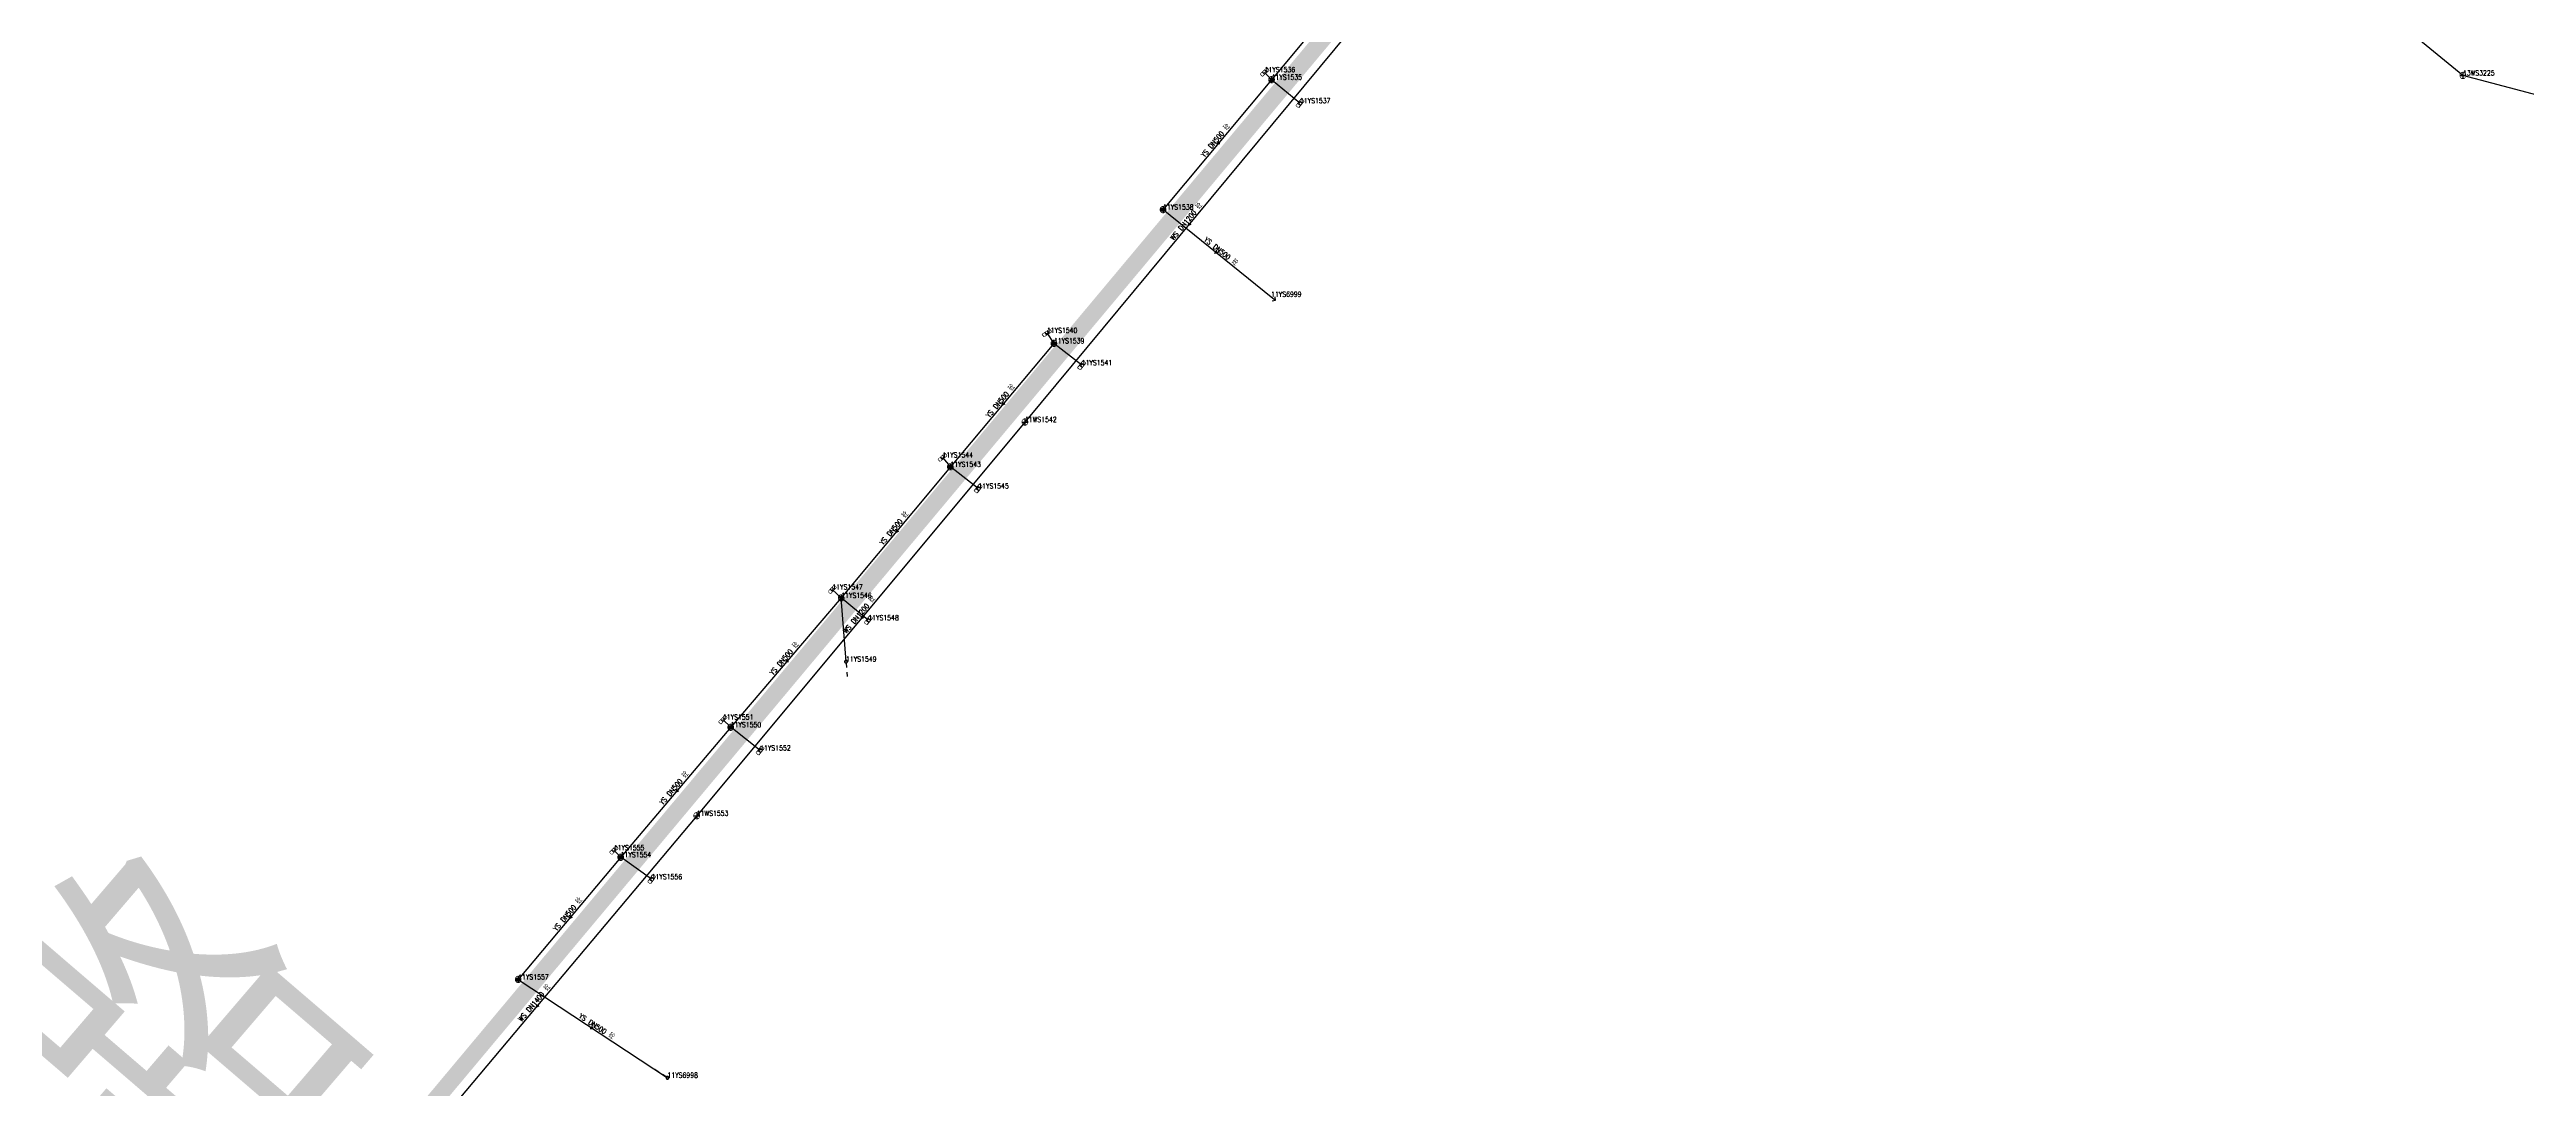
# Model space of a CAD drawing. Extents: x 78813 to 99477, y 2421021 to 2448125.
# Drawn here: x 82647.4 to 83087, y 2435447.8 to 2435632.1 of the extents above; entities that cross this region are included whole.
import ezdxf
from ezdxf.enums import TextEntityAlignment as Align

# ---------------------------------------------------------------- set-up
doc = ezdxf.new("R2010")
doc.units = 0
doc.set_wipeout_variables(frame=1)
doc.layers.get('0').update_dxf_attribs({"linetype": 'CONTINUOUS'})
for name, color, linetype in [('DX_WS', 16, 'CONTINUOUS'), ('DX_YS', 42, 'CONTINUOUS'), ('道路', 5, 'CONTINUOUS')]:
    doc.layers.add(name, color=color, linetype=linetype)
doc.layers.add('WSLINE', color=7, linetype='CONTINUOUS', true_color=0x7f0000)
doc.layers.add('YSLINE', color=7, linetype='CONTINUOUS', true_color=0xcc9900)
doc.layers.add('道路名称', color=7, linetype='CONTINUOUS', lineweight=0)
doc.styles.add('CcNameZT', font='txt.SHX', dxfattribs={"width": 0.8, "bigfont": 'HZTXT.SHX'})
doc.styles.get("Standard").update_dxf_attribs({"font": 'txt.shx', "bigfont": 'hztxt.shx'})
doc.styles.add('宋体0.7', font='', dxfattribs={"width": 0.7})
doc.styles.get('宋体0.7').set_extended_font_data('SimSun')

# ---------------------------------------------------------------- blocks, each defined once
blk = doc.blocks.new('GC546')
at = {"color": 0}
for p in [(0.866, 0.5), (0.866, -0.5)]:
    blk.add_line(p, (0, 0), dxfattribs=at)
blk = doc.blocks.new('PS污水井')
blk.add_lwpolyline([(1, 0), (1, 0.07), (0.99, 0.14), (0.98, 0.21), (0.96, 0.28), (0.94, 0.34), (0.91, 0.41), (0.88, 0.47), (0.85, 0.53), (0.81, 0.59), (0.77, 0.64), (0.72, 0.69), (0.67, 0.74), (0.62, 0.79), (0.56, 0.83), (0.5, 0.87), (0.44, 0.9), (0.37, 0.93), (0.31, 0.95), (0.24, 0.97), (0.17, 0.98), (0.1, 0.99), (0.03, 1), (-0.03, 1), (-0.1, 0.99), (-0.17, 0.98), (-0.24, 0.97), (-0.31, 0.95), (-0.37, 0.93), (-0.44, 0.9), (-0.5, 0.87), (-0.56, 0.83), (-0.62, 0.79), (-0.67, 0.74), (-0.72, 0.69), (-0.77, 0.64), (-0.81, 0.59), (-0.85, 0.53), (-0.88, 0.47), (-0.91, 0.41), (-0.94, 0.34), (-0.96, 0.28), (-0.98, 0.21), (-0.99, 0.14), (-1, 0.07), (-1, 0), (-1, -0.07), (-0.99, -0.14), (-0.98, -0.21), (-0.96, -0.28), (-0.94, -0.34), (-0.91, -0.41), (-0.88, -0.47), (-0.85, -0.53), (-0.81, -0.59), (-0.77, -0.64), (-0.72, -0.69), (-0.67, -0.74), (-0.62, -0.79), (-0.56, -0.83), (-0.5, -0.87), (-0.44, -0.9), (-0.37, -0.93), (-0.31, -0.95), (-0.24, -0.97), (-0.17, -0.98), (-0.1, -0.99), (-0.03, -1), (0.03, -1), (0.1, -0.99), (0.17, -0.98), (0.24, -0.97), (0.31, -0.95), (0.37, -0.93), (0.44, -0.9), (0.5, -0.87), (0.56, -0.83), (0.62, -0.79), (0.67, -0.74), (0.72, -0.69), (0.77, -0.64), (0.81, -0.59), (0.85, -0.53), (0.88, -0.47), (0.91, -0.41), (0.94, -0.34), (0.96, -0.28), (0.98, -0.21), (0.99, -0.14), (1, 0)], close=True)
blk.add_wipeout([(1, 0), (1, 0.07), (0.99, 0.14), (0.98, 0.21), (0.96, 0.28), (0.94, 0.34), (0.91, 0.41), (0.88, 0.47), (0.85, 0.53), (0.81, 0.59), (0.77, 0.64), (0.72, 0.69), (0.67, 0.74), (0.62, 0.79), (0.56, 0.83), (0.5, 0.87), (0.44, 0.9), (0.37, 0.93), (0.31, 0.95), (0.24, 0.97), (0.17, 0.98), (0.1, 0.99), (0.03, 1), (-0.03, 1), (-0.1, 0.99), (-0.17, 0.98), (-0.24, 0.97), (-0.31, 0.95), (-0.37, 0.93), (-0.44, 0.9), (-0.5, 0.87), (-0.56, 0.83), (-0.62, 0.79), (-0.67, 0.74), (-0.72, 0.69), (-0.77, 0.64), (-0.81, 0.59), (-0.85, 0.53), (-0.88, 0.47), (-0.91, 0.41), (-0.94, 0.34), (-0.96, 0.28), (-0.98, 0.21), (-0.99, 0.14), (-1, 0.07), (-1, 0), (-1, -0.07), (-0.99, -0.14), (-0.98, -0.21), (-0.96, -0.28), (-0.94, -0.34), (-0.91, -0.41), (-0.88, -0.47), (-0.85, -0.53), (-0.81, -0.59), (-0.77, -0.64), (-0.72, -0.69), (-0.67, -0.74), (-0.62, -0.79), (-0.56, -0.83), (-0.5, -0.87), (-0.44, -0.9), (-0.37, -0.93), (-0.31, -0.95), (-0.24, -0.97), (-0.17, -0.98), (-0.1, -0.99), (-0.03, -1), (0.03, -1), (0.1, -0.99), (0.17, -0.98), (0.24, -0.97), (0.31, -0.95), (0.37, -0.93), (0.44, -0.9), (0.5, -0.87), (0.56, -0.83), (0.62, -0.79), (0.67, -0.74), (0.72, -0.69), (0.77, -0.64), (0.81, -0.59), (0.85, -0.53), (0.88, -0.47), (0.91, -0.41), (0.94, -0.34), (0.96, -0.28), (0.98, -0.21), (0.99, -0.14)])
for p, q in [((-1, 0), (0, 0)), ((0, 1), (0, 0)), ((0, 0), (0, -1)), ((0, 0), (1, 0))]:
    blk.add_line(p, q)
blk = doc.blocks.new('PS雨水井')
blk.add_lwpolyline([(1, 0), (1, 0.07), (0.99, 0.14), (0.98, 0.21), (0.96, 0.28), (0.94, 0.34), (0.91, 0.41), (0.88, 0.47), (0.85, 0.53), (0.81, 0.59), (0.77, 0.64), (0.72, 0.69), (0.67, 0.74), (0.62, 0.79), (0.56, 0.83), (0.5, 0.87), (0.44, 0.9), (0.37, 0.93), (0.31, 0.95), (0.24, 0.97), (0.17, 0.98), (0.1, 0.99), (0.03, 1), (-0.03, 1), (-0.1, 0.99), (-0.17, 0.98), (-0.24, 0.97), (-0.31, 0.95), (-0.37, 0.93), (-0.44, 0.9), (-0.5, 0.87), (-0.56, 0.83), (-0.62, 0.79), (-0.67, 0.74), (-0.72, 0.69), (-0.77, 0.64), (-0.81, 0.59), (-0.85, 0.53), (-0.88, 0.47), (-0.91, 0.41), (-0.94, 0.34), (-0.96, 0.28), (-0.98, 0.21), (-0.99, 0.14), (-1, 0.07), (-1, 0), (-1, -0.07), (-0.99, -0.14), (-0.98, -0.21), (-0.96, -0.28), (-0.94, -0.34), (-0.91, -0.41), (-0.88, -0.47), (-0.85, -0.53), (-0.81, -0.59), (-0.77, -0.64), (-0.72, -0.69), (-0.67, -0.74), (-0.62, -0.79), (-0.56, -0.83), (-0.5, -0.87), (-0.44, -0.9), (-0.37, -0.93), (-0.31, -0.95), (-0.24, -0.97), (-0.17, -0.98), (-0.1, -0.99), (-0.03, -1), (0.03, -1), (0.1, -0.99), (0.17, -0.98), (0.24, -0.97), (0.31, -0.95), (0.37, -0.93), (0.44, -0.9), (0.5, -0.87), (0.56, -0.83), (0.62, -0.79), (0.67, -0.74), (0.72, -0.69), (0.77, -0.64), (0.81, -0.59), (0.85, -0.53), (0.88, -0.47), (0.91, -0.41), (0.94, -0.34), (0.96, -0.28), (0.98, -0.21), (0.99, -0.14), (1, 0)], close=True)
blk.add_wipeout([(1, 0), (1, 0.07), (0.99, 0.14), (0.98, 0.21), (0.96, 0.28), (0.94, 0.34), (0.91, 0.41), (0.88, 0.47), (0.85, 0.53), (0.81, 0.59), (0.77, 0.64), (0.72, 0.69), (0.67, 0.74), (0.62, 0.79), (0.56, 0.83), (0.5, 0.87), (0.44, 0.9), (0.37, 0.93), (0.31, 0.95), (0.24, 0.97), (0.17, 0.98), (0.1, 0.99), (0.03, 1), (-0.03, 1), (-0.1, 0.99), (-0.17, 0.98), (-0.24, 0.97), (-0.31, 0.95), (-0.37, 0.93), (-0.44, 0.9), (-0.5, 0.87), (-0.56, 0.83), (-0.62, 0.79), (-0.67, 0.74), (-0.72, 0.69), (-0.77, 0.64), (-0.81, 0.59), (-0.85, 0.53), (-0.88, 0.47), (-0.91, 0.41), (-0.94, 0.34), (-0.96, 0.28), (-0.98, 0.21), (-0.99, 0.14), (-1, 0.07), (-1, 0), (-1, -0.07), (-0.99, -0.14), (-0.98, -0.21), (-0.96, -0.28), (-0.94, -0.34), (-0.91, -0.41), (-0.88, -0.47), (-0.85, -0.53), (-0.81, -0.59), (-0.77, -0.64), (-0.72, -0.69), (-0.67, -0.74), (-0.62, -0.79), (-0.56, -0.83), (-0.5, -0.87), (-0.44, -0.9), (-0.37, -0.93), (-0.31, -0.95), (-0.24, -0.97), (-0.17, -0.98), (-0.1, -0.99), (-0.03, -1), (0.03, -1), (0.1, -0.99), (0.17, -0.98), (0.24, -0.97), (0.31, -0.95), (0.37, -0.93), (0.44, -0.9), (0.5, -0.87), (0.56, -0.83), (0.62, -0.79), (0.67, -0.74), (0.72, -0.69), (0.77, -0.64), (0.81, -0.59), (0.85, -0.53), (0.88, -0.47), (0.91, -0.41), (0.94, -0.34), (0.96, -0.28), (0.98, -0.21), (0.99, -0.14)])
for p, q in [((-1, 0), (0, 0)), ((-0.88, 0.48), (0, 0.47)), ((0, 1), (0, 0)), ((0, 0.47), (0.88, 0.47)), ((0, 0), (0, -1)), ((0, 0), (1, 0)), ((-0.88, -0.48), (0, -0.48)), ((0, -0.48), (0.88, -0.48))]:
    blk.add_line(p, q)
blk = doc.blocks.new('PS出水口')
for points in [[(0, 0), (1.97, 0)], [(1.15, -0.88), (1.97, 0), (1.11, 0.93)]]:
    blk.add_lwpolyline(points)
blk = doc.blocks.new('PS雨篦')
blk.add_lwpolyline([(-1.5, 0.5), (0, 0.5), (1.5, 0.5), (1.5, -0.5), (0, -0.5), (-1.5, -0.5)], close=True)
blk.add_wipeout([(-1.5, 0.5), (0, 0.5), (1.5, 0.5), (1.5, -0.5), (0, -0.5), (-1.5, -0.5)])
for p, q in [((-0.51, -0.5), (-0.51, 0.5)), ((0.49, -0.5), (0.49, 0.5))]:
    blk.add_line(p, q)
blk = doc.blocks.new('PS非普查')
blk.add_lwpolyline([(3.7, 0), (5.3, 0)])
blk.add_wipeout([(0.5, 0), (0.5, 0.03), (0.5, 0.07), (0.49, 0.1), (0.48, 0.14), (0.47, 0.17), (0.46, 0.2), (0.44, 0.23), (0.42, 0.26), (0.4, 0.29), (0.38, 0.32), (0.36, 0.35), (0.33, 0.37), (0.31, 0.39), (0.28, 0.41), (0.25, 0.43), (0.22, 0.45), (0.19, 0.46), (0.15, 0.48), (0.12, 0.49), (0.09, 0.49), (0.05, 0.5), (0.02, 0.5), (-0.02, 0.5), (-0.05, 0.5), (-0.09, 0.49), (-0.12, 0.49), (-0.15, 0.48), (-0.19, 0.46), (-0.22, 0.45), (-0.25, 0.43), (-0.28, 0.41), (-0.31, 0.39), (-0.33, 0.37), (-0.36, 0.35), (-0.38, 0.32), (-0.4, 0.29), (-0.42, 0.26), (-0.44, 0.23), (-0.46, 0.2), (-0.47, 0.17), (-0.48, 0.14), (-0.49, 0.1), (-0.5, 0.07), (-0.5, 0.03), (-0.5, 0), (-0.5, -0.03), (-0.5, -0.07), (-0.49, -0.1), (-0.48, -0.14), (-0.47, -0.17), (-0.46, -0.2), (-0.44, -0.23), (-0.42, -0.26), (-0.4, -0.29), (-0.38, -0.32), (-0.36, -0.35), (-0.33, -0.37), (-0.31, -0.39), (-0.28, -0.41), (-0.25, -0.43), (-0.22, -0.45), (-0.19, -0.46), (-0.15, -0.48), (-0.12, -0.49), (-0.09, -0.49), (-0.05, -0.5), (-0.02, -0.5), (0.02, -0.5), (0.05, -0.5), (0.09, -0.49), (0.12, -0.49), (0.15, -0.48), (0.19, -0.46), (0.22, -0.45), (0.25, -0.43), (0.28, -0.41), (0.31, -0.39), (0.33, -0.37), (0.36, -0.35), (0.38, -0.32), (0.4, -0.29), (0.42, -0.26), (0.44, -0.23), (0.46, -0.2), (0.47, -0.17), (0.48, -0.14), (0.49, -0.1), (0.5, -0.07)])
blk.add_line((0.5, 0), (2.1, 0))
blk.add_lwpolyline([(0.5, 0), (0.5, 0.03), (0.5, 0.07), (0.49, 0.1), (0.48, 0.14), (0.47, 0.17), (0.46, 0.2), (0.44, 0.23), (0.42, 0.26), (0.4, 0.29), (0.38, 0.32), (0.36, 0.35), (0.33, 0.37), (0.31, 0.39), (0.28, 0.41), (0.25, 0.43), (0.22, 0.45), (0.19, 0.46), (0.15, 0.48), (0.12, 0.49), (0.09, 0.49), (0.05, 0.5), (0.02, 0.5), (-0.02, 0.5), (-0.05, 0.5), (-0.09, 0.49), (-0.12, 0.49), (-0.15, 0.48), (-0.19, 0.46), (-0.22, 0.45), (-0.25, 0.43), (-0.28, 0.41), (-0.31, 0.39), (-0.33, 0.37), (-0.36, 0.35), (-0.38, 0.32), (-0.4, 0.29), (-0.42, 0.26), (-0.44, 0.23), (-0.46, 0.2), (-0.47, 0.17), (-0.48, 0.14), (-0.49, 0.1), (-0.5, 0.07), (-0.5, 0.03), (-0.5, 0), (-0.5, -0.03), (-0.5, -0.07), (-0.49, -0.1), (-0.48, -0.14), (-0.47, -0.17), (-0.46, -0.2), (-0.44, -0.23), (-0.42, -0.26), (-0.4, -0.29), (-0.38, -0.32), (-0.36, -0.35), (-0.33, -0.37), (-0.31, -0.39), (-0.28, -0.41), (-0.25, -0.43), (-0.22, -0.45), (-0.19, -0.46), (-0.15, -0.48), (-0.12, -0.49), (-0.09, -0.49), (-0.05, -0.5), (-0.02, -0.5), (0.02, -0.5), (0.05, -0.5), (0.09, -0.49), (0.12, -0.49), (0.15, -0.48), (0.19, -0.46), (0.22, -0.45), (0.25, -0.43), (0.28, -0.41), (0.31, -0.39), (0.33, -0.37), (0.36, -0.35), (0.38, -0.32), (0.4, -0.29), (0.42, -0.26), (0.44, -0.23), (0.46, -0.2), (0.47, -0.17), (0.48, -0.14), (0.49, -0.1), (0.5, -0.07), (0.5, 0)], close=True)

msp = doc.modelspace()

# ---------------------------------------------------------------- block references
at = {"layer": 'DX_WS', "xscale": 0.5, "yscale": 0.5, "zscale": 0.5}
for p in [(83075.71, 2435627.54, -1.2), (82820.52, 2435566.04, -1.93), (82762.27, 2435496.17, -1.92)]:
    msp.add_blockref('PS污水井', p, dxfattribs=at)
at = {"layer": 'DX_WS', "yscale": 0.5, "zscale": 0.5}
for p, xscale, rotation in [((82849.47, 2435600.9, -1.88), 0.5000000000137065, 50.29011418284673), ((82791.4, 2435531.11, -1.92), 0.4999999998694927, 50.18225170549474), ((82733.75, 2435462.22, -1.9), 0.5000000000042021, 49.96877114035346)]:
    msp.add_blockref('GC546', p, dxfattribs=dict(at, xscale=xscale, rotation=rotation))
at = {"layer": 'DX_YS', "xscale": 0.5, "yscale": 0.5, "zscale": 0.5}
for p in [(82864.28, 2435626.79, -0.12), (82845.02, 2435603.73, -0.72), (82825.65, 2435580, 0.1), (82807.28, 2435558.09, 0.48), (82787.91, 2435534.82, 0.54), (82768.3, 2435511.88, 0.4), (82748.77, 2435488.81, 0.38), (82730.58, 2435467.13, 0.27)]:
    msp.add_blockref('PS雨水井', p, dxfattribs=at)
at = {"layer": 'DX_YS', "yscale": 0.5, "zscale": 0.5}
for name, p, xscale, rotation in [('PS雨篦', (82869.32, 2435622.61, 2.29), 0.4999999999376669, 50.2919068127703), ('GC546', (82854.65, 2435615.26, -0.14), 0.500000000105493, 50.13778191248419), ('GC546', (82854.61, 2435596, -0.82), 0.5000000000631558, 141.1160292837482), ('PS出水口', (82864.19, 2435588.27, -0.92), 0.5000000000631558, 321.1160292837482), ('PS雨篦', (82830.59, 2435576.11, 2.2), 0.5000000001380479, 51.75273244921618), ('GC546', (82816.47, 2435569.04, 0.3), 0.5000000000303196, 50.02663455333195), ('PS雨篦', (82812.23, 2435554.25, 2.22), 0.4999999998737534, 52.19160105997264), ('GC546', (82797.6, 2435546.46, 0.52), 0.4999999999328825, 50.21768854659962), ('GC546', (82778.11, 2435523.35, 0.47), 0.4999999998519724, 49.48211274606838), ('PS非普查', (82788.76, 2435523.53, 1.67), 0.5000000000397267, 274.329256899499), ('PS雨篦', (82773.52, 2435507.76, 2.12), 0.4999999999521114, 51.67955870754304), ('GC546', (82758.54, 2435500.35, 0.4), 0.5000000000704762, 49.75028448052635), ('PS雨篦', (82754.26, 2435484.91, 2.19), 0.500000000131881, 54.6265667650677), ('GC546', (82739.68, 2435477.97, 0.32), 0.4999999999533368, 50.00756028763241), ('GC546', (82743.83, 2435458.41, 0.17), 0.4999999998906733, 146.6471394401272), ('PS非普查', (82757.07, 2435449.69, 0.07), 0.4999999998906733, 146.6471394401272)]:
    msp.add_blockref(name, p, dxfattribs=dict(at, xscale=xscale, rotation=rotation))

# ---------------------------------------------------------------- texts
at = {"layer": 'DX_YS', "style": 'CcNameZT', "width": 0.8}
for rotation, p in [(50.1378, (82854.46, 2435615.42, -0.12)), (321.116, (82854.76, 2435596.2, -0.72)), (50.2177, (82797.4, 2435546.62, 0.48)), (49.4821, (82777.92, 2435523.51, 0.54)), (50.0076, (82739.49, 2435478.13, 0.38)), (326.6471, (82743.97, 2435458.62, 0.27))]:
    msp.add_text(' YS DN500 砼', height=0.9, rotation=rotation, dxfattribs=at).set_placement(p, align=Align.CENTER)
at = {"layer": 'DX_YS', "width": 0.8}
msp.add_text('11YS6999', height=0.9, dxfattribs=at).set_placement((82864.19, 2435588.27, -0.92))
at = {"layer": '道路名称', "style": '宋体0.7', "width": 0.7}
msp.add_text('化   联   三   路', height=50, rotation=49.3829, dxfattribs=at).set_placement((82440.52, 2435153.32))

# ---------------------------------------------------------------- next in the draw order: linework, layer by layer
at = {"layer": 'WSLINE'}
for p, q in [((83075.71, 2435627.54, -1.2), (83049.15, 2435649.25, -1.63)), ((83118.4, 2435616.21, -1.15), (83075.71, 2435627.54, -1.19))]:
    msp.add_line(p, q, dxfattribs=at)
at = {"layer": 'YSLINE'}
for p, q in [((82845.02, 2435603.73, -0.72), (82864.19, 2435588.27, -0.92)), ((82730.58, 2435467.13, 0.27), (82757.07, 2435449.69, 0.07))]:
    msp.add_line(p, q, dxfattribs=at)

# ---------------------------------------------------------------- next in the draw order: block references
at = {"layer": 'DX_YS', "yscale": 0.5, "zscale": 0.5}
for p, xscale, rotation in [((82863.05, 2435628.12, 2.16), 0.5000000000834752, 222.7093899709341), ((82824.41, 2435581.85, 2.1), 0.4999999999454556, 213.8684695438333), ((82805.88, 2435559.76, 2.22), 0.500000000053111, 220.1114773689983), ((82786.33, 2435536.34, 2.13), 0.4999999999158805, 226.034240853912), ((82792.71, 2435530.87, 2.1), 0.5000000001685927, 50.54928096379515), ((82766.91, 2435513.23, 2.1), 0.5000000001089305, 225.855097406684), ((82747.56, 2435490.05, 2.23), 0.4999999998643394, 224.2292512444146)]:
    msp.add_blockref('PS雨篦', p, dxfattribs=dict(at, xscale=xscale, rotation=rotation))

# ---------------------------------------------------------------- next in the draw order: texts
at = {"layer": 'DX_WS', "width": 0.8}
for s, p in [('13WS3225', (83075.71, 2435627.54, -1.2)), ('11WS1542', (82820.52, 2435566.04, -1.93)), ('11WS1553', (82762.27, 2435496.17, -1.92))]:
    msp.add_text(s, height=0.9, dxfattribs=at).set_placement(p)
at = {"layer": 'DX_WS', "style": 'CcNameZT', "width": 0.8}
for s, rotation, p in [(' WS DN1200 砼', 50.2901, (82849.28, 2435601.06, -1.83)), (' WS DN1400 砼', 49.9688, (82733.56, 2435462.38, -1.92))]:
    msp.add_text(s, height=0.9, rotation=rotation, dxfattribs=at).set_placement(p, align=Align.CENTER)
at = {"layer": 'DX_YS', "width": 0.8}
for s, p in [('11YS1537', (82869.32, 2435622.61, 2.29)), ('11YS1538', (82845.02, 2435603.73, -0.72)), ('11YS1541', (82830.59, 2435576.11, 2.2)), ('11YS1545', (82812.23, 2435554.25, 2.22)), ('11YS1549', (82788.76, 2435523.53, 1.67)), ('11YS1552', (82773.52, 2435507.76, 2.12)), ('11YS1556', (82754.26, 2435484.91, 2.19)), ('11YS1557', (82730.58, 2435467.13, 0.27)), ('11YS6998', (82757.07, 2435449.69, 0.07))]:
    msp.add_text(s, height=0.9, dxfattribs=at).set_placement(p)
at = {"layer": 'DX_YS', "style": 'CcNameZT', "width": 0.8}
for rotation, p in [(50.0266, (82816.28, 2435569.21, 0.1)), (49.7503, (82758.35, 2435500.51, 0.4))]:
    msp.add_text(' YS DN500 砼', height=0.9, rotation=rotation, dxfattribs=at).set_placement(p, align=Align.CENTER)

# ---------------------------------------------------------------- next in the draw order: linework, layer by layer
at = {"layer": 'WSLINE'}
for p, q in [((82878.42, 2435635.76, -1.83), (82820.52, 2435566.04, -1.93)), ((82820.52, 2435566.04, -1.93), (82762.27, 2435496.17, -1.92)), ((82762.27, 2435496.17, -1.92), (82705.23, 2435428.27, -1.88))]:
    msp.add_line(p, q, dxfattribs=at)
at = {"layer": 'YSLINE'}
for p, q in [((82883.53, 2435649.85, -0.26), (82864.28, 2435626.79, -0.17)), ((82863.05, 2435628.12, 2.16), (82864.28, 2435626.79, 1.93)), ((82864.28, 2435626.79, -0.12), (82845.02, 2435603.73, -0.17)), ((82869.32, 2435622.61, 2.29), (82864.28, 2435626.79, 1.88)), ((82825.65, 2435580, 0.1), (82807.28, 2435558.09, 0.5)), ((82824.41, 2435581.85, 2.1), (82825.65, 2435580, 1.97)), ((82830.59, 2435576.11, 2.2), (82825.65, 2435580, 2)), ((82807.28, 2435558.09, 0.48), (82787.91, 2435534.82, 0.56)), ((82805.88, 2435559.76, 2.22), (82807.28, 2435558.09, 2.01)), ((82812.23, 2435554.25, 2.22), (82807.28, 2435558.09, 2.01)), ((82787.91, 2435534.82, 0.54), (82768.3, 2435511.88, 0.4)), ((82786.33, 2435536.34, 2.13), (82787.91, 2435534.82, 1.94)), ((82792.71, 2435530.87, 2.1), (82787.91, 2435534.82, 1.99)), ((82788.76, 2435523.53, 1.67), (82787.91, 2435534.82, 0.86)), ((82766.91, 2435513.23, 2.1), (82768.3, 2435511.88, 1.82)), ((82768.3, 2435511.88, 0.4), (82748.77, 2435488.81, 0.4)), ((82773.52, 2435507.76, 2.12), (82768.3, 2435511.88, 1.88)), ((82748.77, 2435488.81, 0.38), (82730.58, 2435467.13, 0.27)), ((82747.56, 2435490.05, 2.23), (82748.77, 2435488.81, 1.88)), ((82754.26, 2435484.91, 2.19), (82748.77, 2435488.81, 1.84))]:
    msp.add_line(p, q, dxfattribs=at)
at = {"layer": '道路', "const_width": 3, "flags": 128}
msp.add_lwpolyline([(83569.71, 2436466.25), (82170.88, 2434794.42), (82013.3, 2434608.56)], dxfattribs=at)

# ---------------------------------------------------------------- next in the draw order: texts
at = {"layer": 'DX_WS', "style": 'CcNameZT', "width": 0.8}
msp.add_text(' WS DN1200 砼', height=0.9, rotation=50.1823, dxfattribs=at).set_placement((82791.21, 2435531.27, -1.93), align=Align.CENTER)
at = {"layer": 'DX_YS', "width": 0.8}
for s, p in [('11YS1536', (82863.05, 2435628.12, 2.16)), ('11YS1535', (82864.28, 2435626.79, -0.12)), ('11YS1540', (82824.41, 2435581.85, 2.1)), ('11YS1539', (82825.65, 2435580, 0.1)), ('11YS1544', (82805.88, 2435559.76, 2.22)), ('11YS1543', (82807.28, 2435558.09, 0.48)), ('11YS1547', (82786.33, 2435536.34, 2.13)), ('11YS1546', (82787.91, 2435534.82, 0.54)), ('11YS1548', (82792.71, 2435530.87, 2.1)), ('11YS1551', (82766.91, 2435513.23, 2.1)), ('11YS1550', (82768.3, 2435511.88, 0.4)), ('11YS1555', (82747.56, 2435490.05, 2.23)), ('11YS1554', (82748.77, 2435488.81, 0.38))]:
    msp.add_text(s, height=0.9, dxfattribs=at).set_placement(p)

doc.saveas('drawing.dxf')
